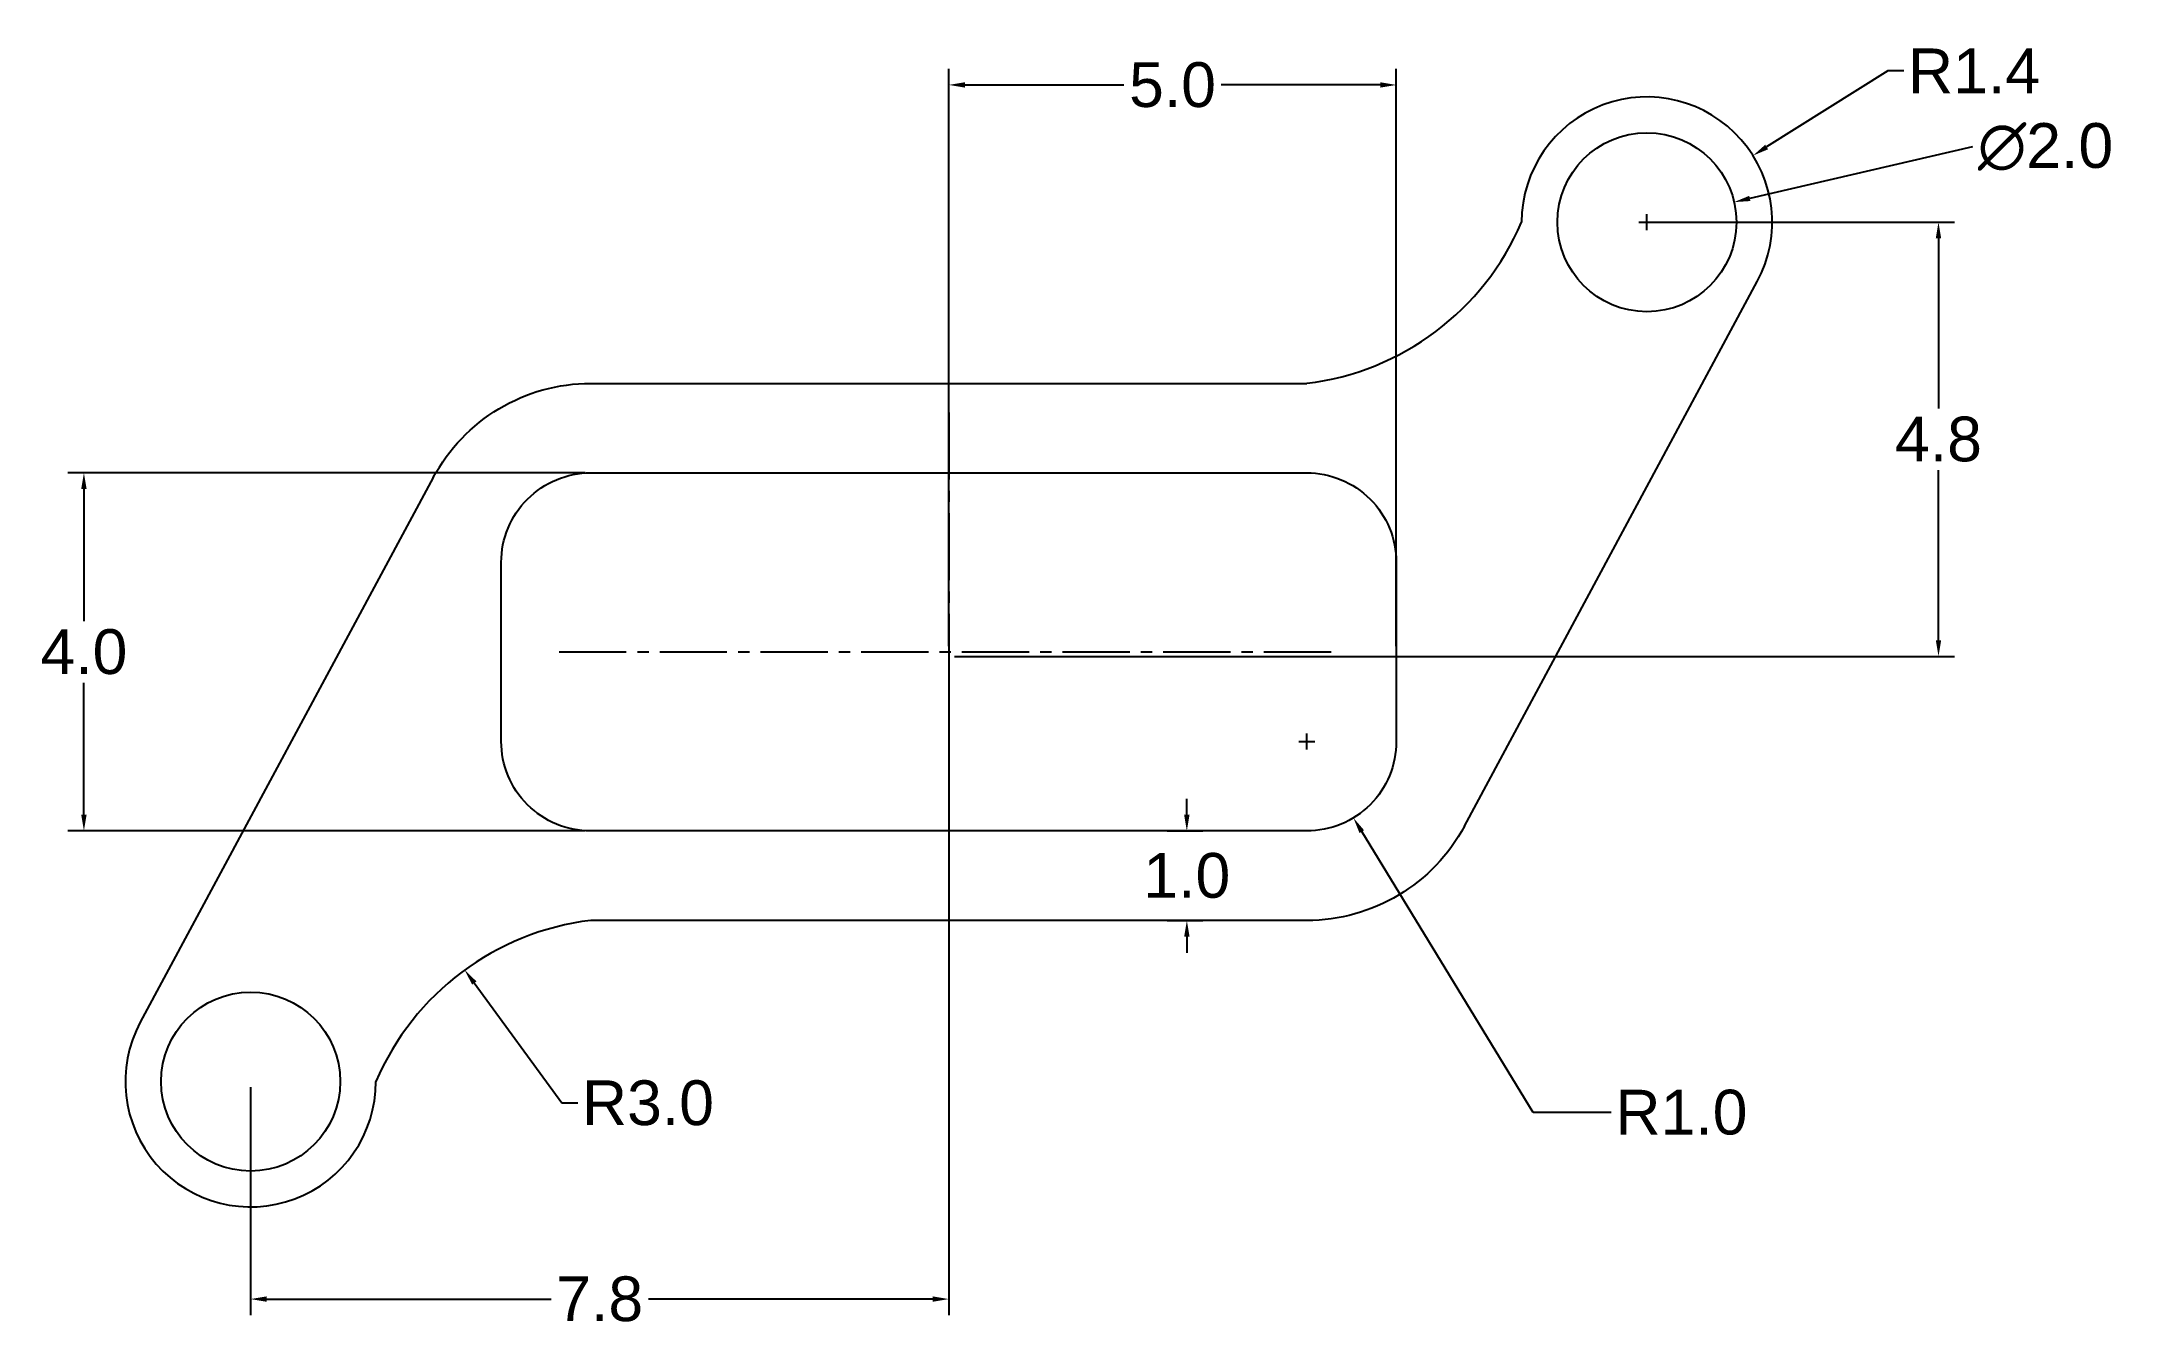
# Model space of a CAD drawing. Header units: centimetres. Extents: x -2.9 to 20.3, y -2.5 to 11.9.
import ezdxf

# ---------------------------------------------------------------- set-up
doc = ezdxf.new("R2010")
doc.units = ezdxf.units.CM
doc.header["$MEASUREMENT"] = 0
doc.linetypes.add('CENTER2', pattern=[1.125, 0.75, -0.125, 0.125, -0.125])
doc.layers.get('Defpoints').update_dxf_attribs({"color": 102})
doc.layers.add('centerline', color=210, linetype='Continuous')
doc.layers.add('geo', color=7, linetype='Continuous', plot=False)
doc.styles.get("Standard").update_dxf_attribs({"font": 'arial.ttf'})
doc.dimstyles.get("Standard").update_dxf_attribs({"dimtxt": 0.5, "dimasz": 0.18, "dimexe": 0.18, "dimexo": 0.0625, "dimgap": 0.09, "dimtad": 0, "dimtih": 1, "dimtoh": 1, "dimdec": 1, "dimzin": 0, "dimdsep": 46, "dimtxsty": 'Standard', "dimcen": 0.09, "dimclrd": 256, "dimadec": 0, "dimazin": 0, "dimtfac": 1, "dimtdec": 1, "dimtofl": 0, "dimtmove": 0, "dimatfit": 3, "dimfxl": 1, "dimtolj": 1, "dimtzin": 0, "dimarcsym": 0})

# ---------------------------------------------------------------- blocks, each defined once
blk = doc.blocks.new('*U3')
at = {"layer": 'centerline', "color": 0, "linetype": 'CENTER2', "transparency": 16777216}
blk.add_line((0, 2.675), (0, -2.775), dxfattribs=at)
blk = doc.blocks.new('*U4')
at = {"layer": 'centerline', "color": 0, "linetype": 'CENTER2', "transparency": 16777216}
blk.add_line((-4.353, 0), (4.353, 0), dxfattribs=at)
blk = doc.blocks.new('*D5')
at = {"layer": 'Defpoints', "color": 0, "lineweight": -2, "transparency": 16777216}
for p, q in [((11.173, 4.074), (11.353, 4.074)), ((11.263, 3.984), (11.263, 4.164))]:
    blk.add_line(p, q, dxfattribs=at)
at = {"layer": 'Defpoints', "lineweight": -2, "transparency": 16777216}
for p, q in [((13.792, -0.071), (11.878, 3.067)), ((14.665, -0.071), (13.792, -0.071))]:
    blk.add_line(p, q, dxfattribs=at)
at = {"layer": 'Defpoints', "color": 0, "transparency": 16777216}
for p in [(11.263, 4.074), (11.784, 3.22)]:
    blk.add_point(p, dxfattribs=at)
at = {"layer": 'Defpoints', "transparency": 16777216}
blk.add_solid([(11.903, 3.082), (11.852, 3.051), (11.784, 3.22)], dxfattribs=at)
at = {"layer": 'Defpoints', "color": 0, "transparency": 16777216, "insert": (15.449, -0.071), "char_height": 0.5, "attachment_point": 5}
blk.add_mtext('\\A1;R1.0', dxfattribs=at)
blk = doc.blocks.new('*D6')
at = {"layer": 'Defpoints', "color": 0, "lineweight": -2, "transparency": 16777216}
for p, q in [((7.263, 5.137), (7.263, 11.588)), ((12.263, 5.137), (12.263, 11.588))]:
    blk.add_line(p, q, dxfattribs=at)
at = {"layer": 'Defpoints', "lineweight": -2, "transparency": 16777216}
for p, q in [((7.443, 11.408), (9.219, 11.408)), ((12.083, 11.408), (10.307, 11.408))]:
    blk.add_line(p, q, dxfattribs=at)
at = {"layer": 'Defpoints', "color": 0, "transparency": 16777216}
for p in [(12.263, 11.408), (7.263, 5.074), (12.263, 5.074)]:
    blk.add_point(p, dxfattribs=at)
at = {"layer": 'Defpoints', "transparency": 16777216}
for points in [[(7.443, 11.438), (7.443, 11.378), (7.263, 11.408)], [(12.083, 11.438), (12.083, 11.378), (12.263, 11.408)]]:
    blk.add_solid(points, dxfattribs=at)
at = {"layer": 'Defpoints', "color": 0, "transparency": 16777216, "insert": (9.763, 11.408), "char_height": 0.5, "attachment_point": 5}
blk.add_mtext('\\A1;5.0', dxfattribs=at)
blk = doc.blocks.new('*D7')
at = {"layer": 'Defpoints', "color": 0, "lineweight": -2, "transparency": 16777216}
for p, q in [((3.201, 7.074), (-2.58, 7.074)), ((3.201, 3.074), (-2.58, 3.074))]:
    blk.add_line(p, q, dxfattribs=at)
at = {"layer": 'Defpoints', "lineweight": -2, "transparency": 16777216}
for p, q in [((-2.4, 6.894), (-2.4, 5.419)), ((-2.4, 3.254), (-2.4, 4.729))]:
    blk.add_line(p, q, dxfattribs=at)
at = {"layer": 'Defpoints', "color": 0, "transparency": 16777216}
for p in [(3.263, 7.074), (-2.4, 3.074), (3.263, 3.074)]:
    blk.add_point(p, dxfattribs=at)
at = {"layer": 'Defpoints', "transparency": 16777216}
for points in [[(-2.43, 6.894), (-2.37, 6.894), (-2.4, 7.074)], [(-2.43, 3.254), (-2.37, 3.254), (-2.4, 3.074)]]:
    blk.add_solid(points, dxfattribs=at)
at = {"layer": 'Defpoints', "color": 0, "transparency": 16777216, "insert": (-2.4, 5.074), "char_height": 0.5, "attachment_point": 5}
blk.add_mtext('\\A1;4.0', dxfattribs=at)
blk = doc.blocks.new('*D8')
at = {"layer": 'Defpoints', "lineweight": -2, "transparency": 16777216}
for p, q in [((2.938, 0.034), (1.961, 1.375)), ((3.118, 0.034), (2.938, 0.034))]:
    blk.add_line(p, q, dxfattribs=at)
at = {"layer": 'Defpoints', "color": 0, "transparency": 16777216}
for p in [(1.855, 1.52), (3.622, -0.904)]:
    blk.add_point(p, dxfattribs=at)
at = {"layer": 'Defpoints', "transparency": 16777216}
blk.add_solid([(1.986, 1.393), (1.937, 1.357), (1.855, 1.52)], dxfattribs=at)
at = {"layer": 'Defpoints', "color": 0, "transparency": 16777216, "insert": (3.902, 0.034), "char_height": 0.5, "attachment_point": 5}
blk.add_mtext('\\A1;R3.0', dxfattribs=at)
blk = doc.blocks.new('*D9')
at = {"layer": 'Defpoints', "color": 0, "lineweight": -2, "transparency": 16777216}
for p, q in [((7.263, 4.962), (7.263, -2.336)), ((-0.537, 0.212), (-0.537, -2.336))]:
    blk.add_line(p, q, dxfattribs=at)
at = {"layer": 'Defpoints', "lineweight": -2, "transparency": 16777216}
for p, q in [((-0.357, -2.156), (2.819, -2.156)), ((7.083, -2.156), (3.907, -2.156))]:
    blk.add_line(p, q, dxfattribs=at)
at = {"layer": 'Defpoints', "color": 0, "transparency": 16777216}
for p in [(7.263, 5.024), (-0.537, 0.274), (-0.537, -2.156)]:
    blk.add_point(p, dxfattribs=at)
at = {"layer": 'Defpoints', "transparency": 16777216}
for points in [[(-0.357, -2.126), (-0.357, -2.186), (-0.537, -2.156)], [(7.083, -2.126), (7.083, -2.186), (7.263, -2.156)]]:
    blk.add_solid(points, dxfattribs=at)
at = {"layer": 'Defpoints', "color": 0, "transparency": 16777216, "insert": (3.363, -2.156), "char_height": 0.5, "attachment_point": 5}
blk.add_mtext('\\A1;7.8', dxfattribs=at)
blk = doc.blocks.new('*D10')
at = {"layer": 'Defpoints', "color": 0, "lineweight": -2, "transparency": 16777216}
for p, q in [((15.126, 9.874), (18.501, 9.874)), ((7.326, 5.024), (18.501, 5.024))]:
    blk.add_line(p, q, dxfattribs=at)
at = {"layer": 'Defpoints', "lineweight": -2, "transparency": 16777216}
for p, q in [((18.321, 9.694), (18.321, 7.794)), ((18.321, 5.204), (18.321, 7.104))]:
    blk.add_line(p, q, dxfattribs=at)
at = {"layer": 'Defpoints', "color": 0, "transparency": 16777216}
for p in [(15.063, 9.874), (18.321, 9.874), (7.263, 5.024)]:
    blk.add_point(p, dxfattribs=at)
at = {"layer": 'Defpoints', "transparency": 16777216}
for points in [[(18.291, 9.694), (18.351, 9.694), (18.321, 9.874)], [(18.291, 5.204), (18.351, 5.204), (18.321, 5.024)]]:
    blk.add_solid(points, dxfattribs=at)
at = {"layer": 'Defpoints', "color": 0, "transparency": 16777216, "insert": (18.321, 7.449), "char_height": 0.5, "attachment_point": 5}
blk.add_mtext('\\A1;4.8', dxfattribs=at)
blk = doc.blocks.new('*D11')
at = {"layer": 'Defpoints', "lineweight": -2, "transparency": 16777216}
for p, q in [((17.754, 11.565), (16.401, 10.715)), ((17.934, 11.565), (17.754, 11.565))]:
    blk.add_line(p, q, dxfattribs=at)
at = {"layer": 'Defpoints', "color": 0, "lineweight": -2, "transparency": 16777216}
for p, q in [((14.973, 9.874), (15.153, 9.874)), ((15.063, 9.784), (15.063, 9.964))]:
    blk.add_line(p, q, dxfattribs=at)
at = {"layer": 'Defpoints', "color": 0, "transparency": 16777216}
for p in [(16.249, 10.619), (15.063, 9.874)]:
    blk.add_point(p, dxfattribs=at)
at = {"layer": 'Defpoints', "transparency": 16777216}
blk.add_solid([(16.385, 10.74), (16.417, 10.689), (16.249, 10.619)], dxfattribs=at)
at = {"layer": 'Defpoints', "color": 0, "transparency": 16777216, "insert": (18.718, 11.565), "char_height": 0.5, "attachment_point": 5}
blk.add_mtext('\\A1;R1.4', dxfattribs=at)
blk = doc.blocks.new('*D12')
at = {"layer": 'Defpoints', "lineweight": -2, "transparency": 16777216}
blk.add_line((18.701, 10.715), (16.213, 10.14), dxfattribs=at)
at = {"layer": 'Defpoints', "color": 0, "lineweight": -2, "transparency": 16777216}
for p, q in [((14.973, 9.874), (15.153, 9.874)), ((15.063, 9.784), (15.063, 9.964))]:
    blk.add_line(p, q, dxfattribs=at)
at = {"layer": 'Defpoints', "color": 0, "transparency": 16777216}
for p in [(16.037, 10.099), (14.089, 9.649)]:
    blk.add_point(p, dxfattribs=at)
at = {"layer": 'Defpoints', "transparency": 16777216}
blk.add_solid([(16.206, 10.169), (16.22, 10.111), (16.037, 10.099)], dxfattribs=at)
at = {"layer": 'Defpoints', "color": 0, "transparency": 16777216, "insert": (19.517, 10.715), "char_height": 0.5, "attachment_point": 5}
blk.add_mtext('\\A1;∅2.0', dxfattribs=at)
blk = doc.blocks.new('*D13')
at = {"layer": 'Defpoints', "lineweight": -2, "transparency": 16777216}
for p, q in [((9.923, 3.254), (9.923, 3.434)), ((9.923, 1.894), (9.923, 1.714))]:
    blk.add_line(p, q, dxfattribs=at)
at = {"layer": 'Defpoints', "color": 0, "lineweight": -2, "transparency": 16777216}
for p, q in [((9.702, 3.074), (10.103, 3.074)), ((9.702, 2.074), (10.103, 2.074))]:
    blk.add_line(p, q, dxfattribs=at)
at = {"layer": 'Defpoints', "color": 0, "transparency": 16777216}
for p in [(9.64, 3.074), (9.64, 2.074), (9.923, 2.074)]:
    blk.add_point(p, dxfattribs=at)
at = {"layer": 'Defpoints', "transparency": 16777216}
for points in [[(9.893, 3.254), (9.953, 3.254), (9.923, 3.074)], [(9.893, 1.894), (9.953, 1.894), (9.923, 2.074)]]:
    blk.add_solid(points, dxfattribs=at)
at = {"layer": 'Defpoints', "color": 0, "transparency": 16777216, "insert": (9.923, 2.574), "char_height": 0.5, "attachment_point": 5}
blk.add_mtext('\\A1;1.0', dxfattribs=at)

msp = doc.modelspace()

# ---------------------------------------------------------------- linework, layer by layer
msp.add_line((15.063, 9.874), (15.063, 9.874))
at = {"layer": 'geo'}
for p, q in [((13.025, 3.127), (16.296, 9.211)), ((1.502, 7.021), (-1.77, 0.937))]:
    msp.add_line(p, q, dxfattribs=at)
for points in [[(1.502, 7.021, -0.276067), (3.263, 8.074), (11.263, 8.074)], [(13.025, 3.127, -0.276067), (11.263, 2.074), (3.263, 2.074)]]:
    msp.add_lwpolyline(points, format="xyb", dxfattribs=at)
msp.add_lwpolyline([(3.263, 7.074), (11.263, 7.074, -0.414214), (12.263, 6.074), (12.263, 4.074, -0.414214), (11.263, 3.074), (3.263, 3.074, -0.414214), (2.263, 4.074), (2.263, 6.074, -0.414214)], format="xyb", close=True, dxfattribs=at)
for centre in [(15.063, 9.874), (-0.537, 0.274)]:
    msp.add_circle(centre, 1, dxfattribs=at)
for centre, radius, start, end in [((15.063, 9.874), 1.4, 331.7323, 180), ((10.904, 11.053), 3, 276.8699, 336.8699), ((3.622, -0.904), 3, 96.8699, 156.8699), ((-0.537, 0.274), 1.4, 151.7323, 360)]:
    msp.add_arc(centre, radius, start, end, dxfattribs=at)

# ---------------------------------------------------------------- block references
at = {"layer": 'centerline', "linetype": 'CENTER2'}
for name in ['*U3', '*U4']:
    msp.add_blockref(name, (7.263, 5.074), dxfattribs=at)

# ---------------------------------------------------------------- dimensions: what is measured, and where the dimension line sits
at = {"layer": 'Defpoints'}
for center, mpoint, picture, middle in [((15.063, 9.874), (16.249, 10.619), '*D11', (18.718, 11.565)), ((11.263, 4.074), (11.784, 3.22), '*D5', (15.449, -0.071)), ((3.622, -0.904), (1.855, 1.52), '*D8', (3.902, 0.034))]:
    dim = msp.add_radius_dim(center=center, mpoint=mpoint, dimstyle='Standard', dxfattribs=at)
    dim.commit()
    dim.dimension.update_dxf_attribs({"geometry": picture, "text_midpoint": middle, "dimtype": 164})
for base, p1, p2, picture, middle in [((12.263, 11.408), (7.263, 5.074), (12.263, 5.074), '*D6', (9.763, 11.408)), ((-0.537, -2.156), (7.263, 5.024), (-0.537, 0.274), '*D9', (3.363, -2.156))]:
    dim = msp.add_linear_dim(base=base, p1=p1, p2=p2, dimstyle='Standard', dxfattribs=at)
    dim.commit()
    dim.dimension.update_dxf_attribs({"geometry": picture, "text_midpoint": middle})
dim = msp.add_diameter_dim_2p(p1=(14.089, 9.649), p2=(16.037, 10.099), dimstyle='Standard', dxfattribs=at)
dim.commit()
dim.dimension.update_dxf_attribs({"geometry": '*D12', "text_midpoint": (18.701, 10.715), "dimtype": 163})
for base, p1, p2, picture, middle in [((18.32112, 9.87417), (7.26307, 5.02421), (15.06307, 9.87417), '*D10', (18.32112, 7.44919)), ((-2.4, 3.074), (3.263, 7.074), (3.263, 3.074), '*D7', (-2.4, 5.074)), ((9.923, 2.074), (9.64, 3.074), (9.64, 2.074), '*D13', (9.923, 2.574))]:
    dim = msp.add_linear_dim(base=base, p1=p1, p2=p2, angle=90, dimstyle='Standard', dxfattribs=at)
    dim.commit()
    dim.dimension.update_dxf_attribs({"geometry": picture, "text_midpoint": middle})

doc.saveas('drawing.dxf')
